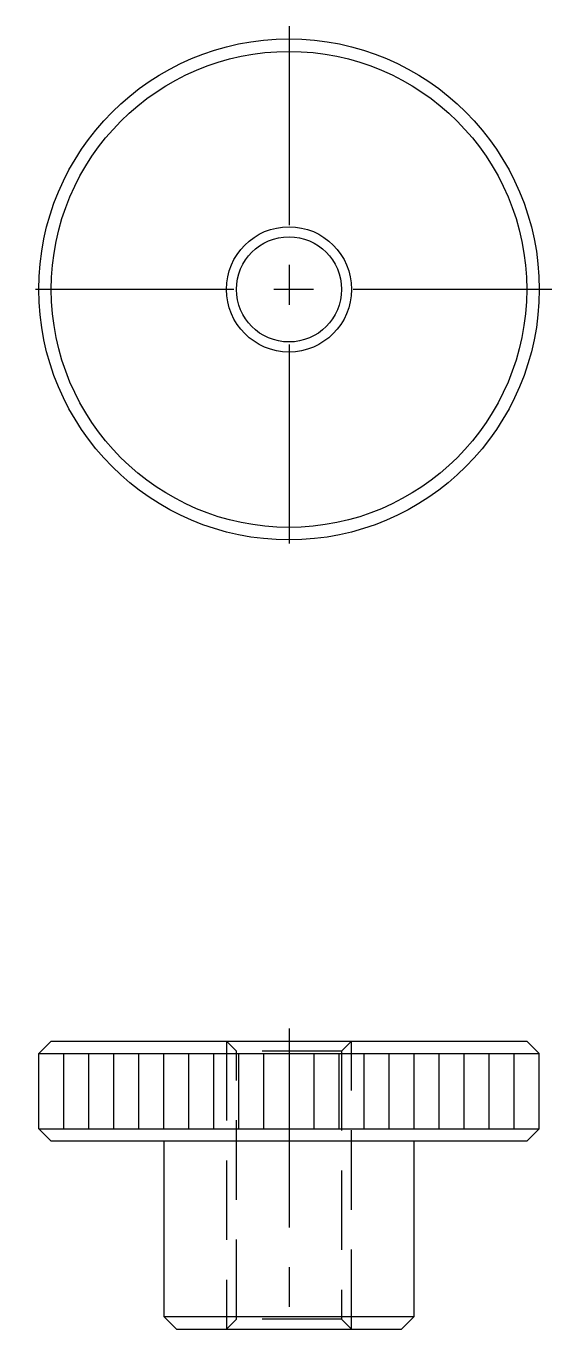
# Model space of a CAD drawing. Extents: x 10 to 148, y 10 to 125.
# Drawn here: x 126.6 to 147.6, y 72.2 to 124.7 of the extents above; entities outside this region: 2.
import ezdxf

# ---------------------------------------------------------------- set-up
doc = ezdxf.new("R2010")
doc.units = 0
doc.header["$LTSCALE"] = 0.25
doc.linetypes.add('CENTER', pattern=[50.8, 31.75, -6.35, 6.35, -6.35])
doc.linetypes.add('DASHED', pattern=[19.05, 12.7, -6.35])
doc.layers.get('0').update_dxf_attribs({"linetype": 'CONTINUOUS'})
doc.layers.add('CENTER', color=1, linetype='CENTER')

msp = doc.modelspace()

# ---------------------------------------------------------------- linework, layer by layer
at = {"linetype": 'CONTINUOUS'}
for p, q in [((127.645, 84.156), (127.145, 83.656)), ((127.645, 84.156), (146.645, 84.156)), ((146.645, 84.156), (147.145, 83.656)), ((127.145, 83.656), (147.145, 83.656)), ((127.145, 80.656), (127.145, 83.656)), ((128.145, 80.656), (128.145, 83.656)), ((129.145, 80.656), (129.145, 83.656)), ((130.145, 80.656), (130.145, 83.656)), ((131.145, 80.656), (131.145, 83.656)), ((132.145, 80.656), (132.145, 83.656)), ((133.145, 80.656), (133.145, 83.656)), ((134.145, 80.656), (134.145, 83.656)), ((135.145, 80.656), (135.145, 83.656)), ((136.145, 80.656), (136.145, 83.656)), ((138.145, 80.656), (138.145, 83.656)), ((139.145, 80.656), (139.145, 83.656)), ((140.145, 80.656), (140.145, 83.656)), ((141.145, 80.656), (141.145, 83.656)), ((142.145, 80.656), (142.145, 83.656)), ((143.145, 80.656), (143.145, 83.656)), ((144.145, 80.656), (144.145, 83.656)), ((145.145, 80.656), (145.145, 83.656)), ((146.145, 80.656), (146.145, 83.656)), ((147.145, 80.656), (147.145, 83.656)), ((127.145, 80.656), (147.145, 80.656)), ((127.145, 80.656), (127.645, 80.156)), ((146.645, 80.156), (147.145, 80.656)), ((146.645, 80.156), (127.645, 80.156)), ((132.145, 80.156), (132.145, 73.156)), ((142.145, 73.156), (142.145, 80.156)), ((132.145, 73.156), (142.145, 73.156)), ((132.145, 73.156), (132.645, 72.656)), ((141.645, 72.656), (142.145, 73.156)), ((132.645, 72.656), (141.645, 72.656))]:
    msp.add_line(p, q, dxfattribs=at)
at = {"color": 3, "linetype": 'DASHED'}
for p, q in [((134.645, 84.156), (134.645, 72.656)), ((135.045, 83.756), (134.645, 84.156)), ((139.245, 83.756), (139.645, 84.156)), ((139.645, 72.656), (139.645, 84.156)), ((139.245, 83.756), (135.045, 83.756)), ((135.045, 73.056), (135.045, 83.756)), ((139.245, 83.756), (139.245, 73.056)), ((135.045, 73.056), (134.645, 72.656)), ((139.245, 73.056), (135.045, 73.056)), ((139.245, 73.056), (139.645, 72.656))]:
    msp.add_line(p, q, dxfattribs=at)
for p, q in [((132.145, 80.656), (132.145, 80.656)), ((137.145, 80.656), (137.145, 80.656))]:
    msp.add_line(p, q)
at = {"linetype": 'CONTINUOUS'}
for radius in [10, 9.5, 2.1]:
    msp.add_circle((137.145, 114.159), radius, dxfattribs=at)
at = {"color": 3, "linetype": 'CONTINUOUS'}
msp.add_circle((137.145, 114.159), 2.5, dxfattribs=at)
at = {"layer": 'CENTER', "color": 1, "linetype": 'CENTER'}
for p, q in [((137.145, 124.659), (137.145, 103.659)), ((147.645, 114.159), (126.645, 114.159)), ((137.145, 84.656), (137.145, 72.156))]:
    msp.add_line(p, q, dxfattribs=at)

# ---------------------------------------------------------------- texts
for s, p in [('NKMS5', (10, 25)), ('NKMS05', (10, 10))]:
    msp.add_text(s, height=4).set_placement(p)

doc.saveas('drawing.dxf')
